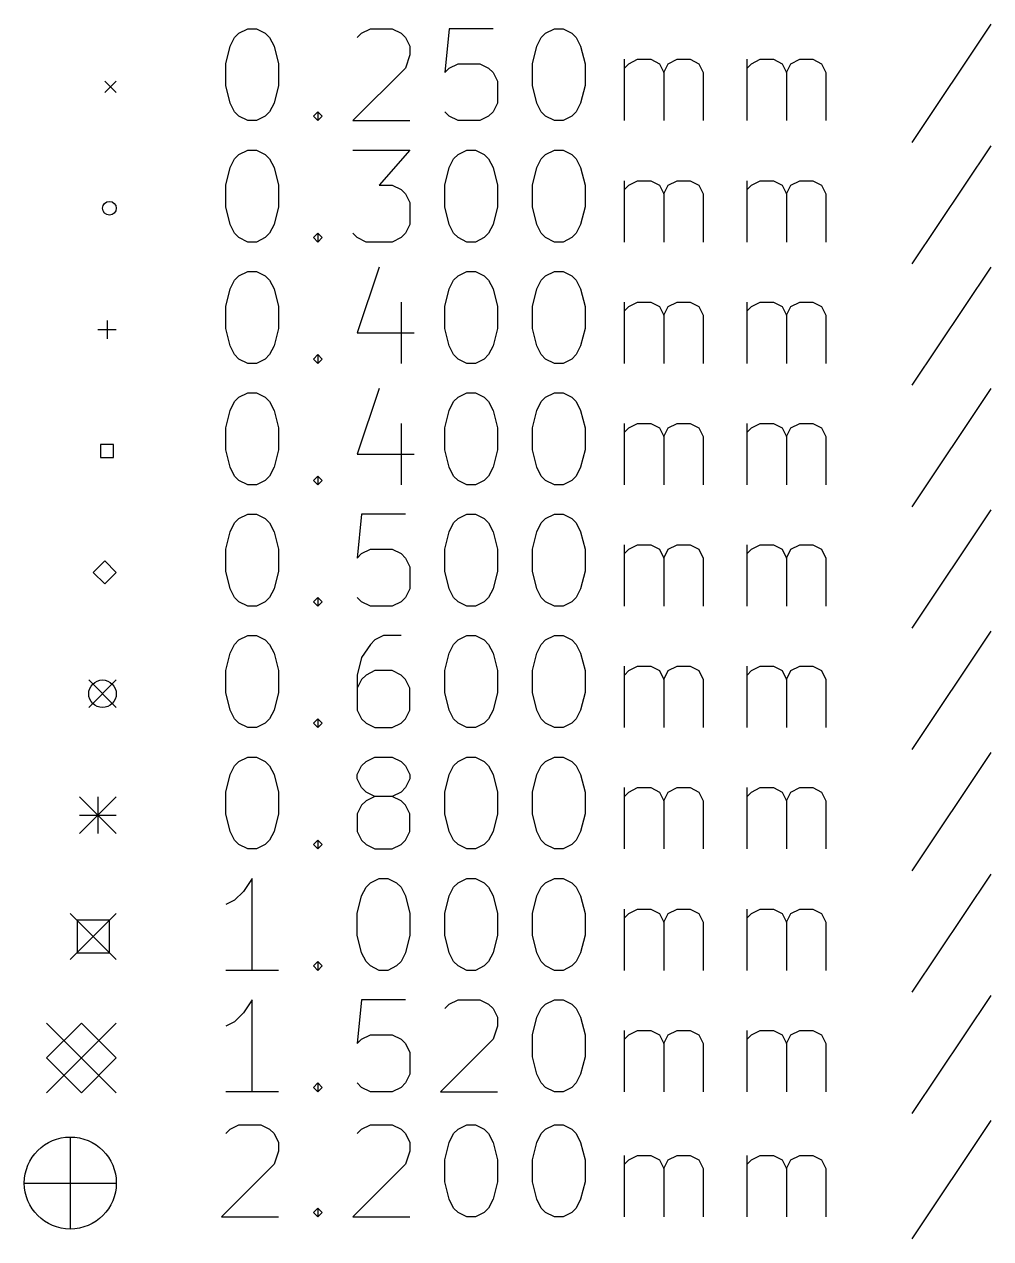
# Model space of a CAD drawing. Extents: x 98.8 to 186.7, y -115.2 to -58.
# Drawn here: x 98.79 to 119.8, y -114.94 to -88.53 of the extents above; entities that cross this region are included whole.
import ezdxf

# ---------------------------------------------------------------- set-up
doc = ezdxf.new("R2010")
doc.units = 0
doc.layers.add('BLACK', color=7, linetype='CONTINUOUS')

msp = doc.modelspace()

# ---------------------------------------------------------------- linework, layer by layer
at = {"layer": 'BLACK', "linetype": 'CONTINUOUS'}
for p, q in [((103.359, -88.8142), (103.455, -88.719)), ((103.455, -88.719), (103.645, -88.6238)), ((103.645, -88.6238), (103.836, -88.6238)), ((103.836, -88.6238), (104.026, -88.719)), ((104.026, -88.719), (104.121, -88.8142)), ((106.026, -88.8142), (106.121, -88.719)), ((106.121, -88.719), (106.312, -88.6238)), ((106.312, -88.6238), (106.788, -88.6238)), ((106.788, -88.6238), (106.978, -88.719)), ((106.978, -88.719), (107.074, -88.8142)), ((108.026, -88.6238), (107.931, -89.5761)), ((108.978, -88.6238), (108.026, -88.6238)), ((110.026, -88.8142), (110.121, -88.719)), ((110.121, -88.719), (110.312, -88.6238)), ((110.312, -88.6238), (110.502, -88.6238)), ((110.502, -88.6238), (110.693, -88.719)), ((110.693, -88.719), (110.788, -88.8142)), ((119.798, -88.5285), (118.083, -91.1)), ((103.169, -89.3857), (103.264, -89.0047)), ((103.264, -89.0047), (103.359, -88.8142)), ((104.121, -88.8142), (104.217, -89.0047)), ((104.217, -89.0047), (104.312, -89.3857)), ((107.074, -88.8142), (107.169, -89.0047)), ((107.169, -89.0047), (107.169, -89.1952)), ((109.836, -89.3857), (109.931, -89.0047)), ((109.931, -89.0047), (110.026, -88.8142)), ((110.788, -88.8142), (110.883, -89.0047)), ((110.883, -89.0047), (110.978, -89.3857)), ((107.169, -89.1952), (107.074, -89.4809)), ((103.169, -89.8619), (103.169, -89.3857)), ((104.312, -89.3857), (104.312, -89.8619)), ((107.074, -89.4809), (105.931, -90.6238)), ((107.931, -89.5761), (108.026, -89.4809)), ((108.026, -89.4809), (108.217, -89.3857)), ((108.217, -89.3857), (108.693, -89.3857)), ((108.693, -89.3857), (108.883, -89.4809)), ((108.883, -89.4809), (108.978, -89.5761)), ((109.836, -89.8619), (109.836, -89.3857)), ((110.978, -89.3857), (110.978, -89.8619)), ((111.836, -90.6238), (111.836, -89.2904)), ((111.836, -89.4809), (111.931, -89.3857)), ((111.931, -89.3857), (112.121, -89.2904)), ((112.121, -89.2904), (112.407, -89.2904)), ((112.407, -89.2904), (112.598, -89.3857)), ((112.598, -89.3857), (112.693, -89.5761)), ((112.693, -89.5761), (112.788, -89.3857)), ((112.788, -89.3857), (112.978, -89.2904)), ((112.978, -89.2904), (113.264, -89.2904)), ((113.264, -89.2904), (113.455, -89.3857)), ((113.455, -89.3857), (113.55, -89.5761)), ((114.502, -90.6238), (114.502, -89.2904)), ((114.502, -89.4809), (114.598, -89.3857)), ((114.598, -89.3857), (114.788, -89.2904)), ((114.788, -89.2904), (115.074, -89.2904)), ((115.074, -89.2904), (115.264, -89.3857)), ((115.264, -89.3857), (115.359, -89.5761)), ((115.359, -89.5761), (115.455, -89.3857)), ((115.455, -89.3857), (115.645, -89.2904)), ((115.645, -89.2904), (115.931, -89.2904)), ((115.931, -89.2904), (116.121, -89.3857)), ((116.121, -89.3857), (116.217, -89.5761)), ((100.538, -89.764), (100.788, -90.014)), ((100.788, -89.764), (100.538, -90.014)), ((108.978, -89.5761), (109.074, -89.7666)), ((109.074, -89.7666), (109.074, -90.2428)), ((112.693, -89.5761), (112.693, -90.6238)), ((113.55, -89.5761), (113.55, -90.6238)), ((115.359, -89.5761), (115.359, -90.6238)), ((116.217, -89.5761), (116.217, -90.6238)), ((103.264, -90.2428), (103.169, -89.8619)), ((104.312, -89.8619), (104.217, -90.2428)), ((109.931, -90.2428), (109.836, -89.8619)), ((110.978, -89.8619), (110.883, -90.2428)), ((103.359, -90.4333), (103.264, -90.2428)), ((104.217, -90.2428), (104.121, -90.4333)), ((109.074, -90.2428), (108.978, -90.4333)), ((110.026, -90.4333), (109.931, -90.2428)), ((110.883, -90.2428), (110.788, -90.4333)), ((103.455, -90.5285), (103.359, -90.4333)), ((103.645, -90.6238), (103.455, -90.5285)), ((104.026, -90.5285), (103.836, -90.6238)), ((104.121, -90.4333), (104.026, -90.5285)), ((105.074, -90.5285), (105.169, -90.4333)), ((105.169, -90.6238), (105.074, -90.5285)), ((105.169, -90.4333), (105.264, -90.5285)), ((105.169, -90.4333), (105.169, -90.6238)), ((105.264, -90.5285), (105.169, -90.6238)), ((108.026, -90.5285), (107.931, -90.4333)), ((108.217, -90.6238), (108.026, -90.5285)), ((108.883, -90.5285), (108.693, -90.6238)), ((108.978, -90.4333), (108.883, -90.5285)), ((110.121, -90.5285), (110.026, -90.4333)), ((110.312, -90.6238), (110.121, -90.5285)), ((110.693, -90.5285), (110.502, -90.6238)), ((110.788, -90.4333), (110.693, -90.5285)), ((103.836, -90.6238), (103.645, -90.6238)), ((105.931, -90.6238), (107.169, -90.6238)), ((108.693, -90.6238), (108.217, -90.6238)), ((110.502, -90.6238), (110.312, -90.6238)), ((103.359, -91.4542), (103.455, -91.359)), ((103.455, -91.359), (103.645, -91.2638)), ((103.645, -91.2638), (103.836, -91.2638)), ((103.836, -91.2638), (104.026, -91.359)), ((104.026, -91.359), (104.121, -91.4542)), ((105.931, -91.2638), (107.169, -91.2638)), ((107.169, -91.2638), (106.502, -92.0257)), ((108.121, -91.4542), (108.217, -91.359)), ((108.217, -91.359), (108.407, -91.2638)), ((108.407, -91.2638), (108.598, -91.2638)), ((108.598, -91.2638), (108.788, -91.359)), ((108.788, -91.359), (108.883, -91.4542)), ((110.026, -91.4542), (110.121, -91.359)), ((110.121, -91.359), (110.312, -91.2638)), ((110.312, -91.2638), (110.502, -91.2638)), ((110.502, -91.2638), (110.693, -91.359)), ((110.693, -91.359), (110.788, -91.4542)), ((119.798, -91.1685), (118.083, -93.74)), ((103.169, -92.0257), (103.264, -91.6447)), ((103.264, -91.6447), (103.359, -91.4542)), ((104.121, -91.4542), (104.217, -91.6447)), ((104.217, -91.6447), (104.312, -92.0257)), ((107.931, -92.0257), (108.026, -91.6447)), ((108.026, -91.6447), (108.121, -91.4542)), ((108.883, -91.4542), (108.978, -91.6447)), ((108.978, -91.6447), (109.074, -92.0257)), ((109.836, -92.0257), (109.931, -91.6447)), ((109.931, -91.6447), (110.026, -91.4542)), ((110.788, -91.4542), (110.883, -91.6447)), ((110.883, -91.6447), (110.978, -92.0257)), ((103.169, -92.5019), (103.169, -92.0257)), ((104.312, -92.0257), (104.312, -92.5019)), ((106.502, -92.0257), (106.788, -92.0257)), ((106.788, -92.0257), (106.978, -92.1209)), ((106.978, -92.1209), (107.074, -92.2161)), ((107.931, -92.5019), (107.931, -92.0257)), ((109.074, -92.0257), (109.074, -92.5019)), ((109.836, -92.5019), (109.836, -92.0257)), ((110.978, -92.0257), (110.978, -92.5019)), ((111.836, -93.2638), (111.836, -91.9304)), ((111.836, -92.1209), (111.931, -92.0257)), ((111.931, -92.0257), (112.121, -91.9304)), ((112.121, -91.9304), (112.407, -91.9304)), ((112.407, -91.9304), (112.598, -92.0257)), ((112.598, -92.0257), (112.693, -92.2161)), ((112.693, -92.2161), (112.788, -92.0257)), ((112.788, -92.0257), (112.978, -91.9304)), ((112.978, -91.9304), (113.264, -91.9304)), ((113.264, -91.9304), (113.455, -92.0257)), ((113.455, -92.0257), (113.55, -92.2161)), ((114.502, -93.2638), (114.502, -91.9304)), ((114.502, -92.1209), (114.598, -92.0257)), ((114.598, -92.0257), (114.788, -91.9304)), ((114.788, -91.9304), (115.074, -91.9304)), ((115.074, -91.9304), (115.264, -92.0257)), ((115.264, -92.0257), (115.359, -92.2161)), ((115.359, -92.2161), (115.455, -92.0257)), ((115.455, -92.0257), (115.645, -91.9304)), ((115.645, -91.9304), (115.931, -91.9304)), ((115.931, -91.9304), (116.121, -92.0257)), ((116.121, -92.0257), (116.217, -92.2161)), ((107.074, -92.2161), (107.169, -92.4066)), ((107.169, -92.4066), (107.169, -92.8828)), ((112.693, -92.2161), (112.693, -93.2638)), ((113.55, -92.2161), (113.55, -93.2638)), ((115.359, -92.2161), (115.359, -93.2638)), ((116.217, -92.2161), (116.217, -93.2638)), ((103.264, -92.8828), (103.169, -92.5019)), ((104.312, -92.5019), (104.217, -92.8828)), ((108.026, -92.8828), (107.931, -92.5019)), ((109.074, -92.5019), (108.978, -92.8828)), ((109.931, -92.8828), (109.836, -92.5019)), ((110.978, -92.5019), (110.883, -92.8828)), ((103.359, -93.0733), (103.264, -92.8828)), ((104.217, -92.8828), (104.121, -93.0733)), ((107.169, -92.8828), (107.074, -93.0733)), ((108.121, -93.0733), (108.026, -92.8828)), ((108.978, -92.8828), (108.883, -93.0733)), ((110.026, -93.0733), (109.931, -92.8828)), ((110.883, -92.8828), (110.788, -93.0733)), ((103.455, -93.1685), (103.359, -93.0733)), ((103.645, -93.2638), (103.455, -93.1685)), ((104.026, -93.1685), (103.836, -93.2638)), ((104.121, -93.0733), (104.026, -93.1685)), ((105.074, -93.1685), (105.169, -93.0733)), ((105.169, -93.2638), (105.074, -93.1685)), ((105.169, -93.0733), (105.264, -93.1685)), ((105.169, -93.0733), (105.169, -93.2638)), ((105.264, -93.1685), (105.169, -93.2638)), ((106.026, -93.1685), (105.931, -93.0733)), ((106.217, -93.2638), (106.026, -93.1685)), ((106.978, -93.1685), (106.788, -93.2638)), ((107.074, -93.0733), (106.978, -93.1685)), ((108.217, -93.1685), (108.121, -93.0733)), ((108.407, -93.2638), (108.217, -93.1685)), ((108.788, -93.1685), (108.598, -93.2638)), ((108.883, -93.0733), (108.788, -93.1685)), ((110.121, -93.1685), (110.026, -93.0733)), ((110.312, -93.2638), (110.121, -93.1685)), ((110.693, -93.1685), (110.502, -93.2638)), ((110.788, -93.0733), (110.693, -93.1685)), ((103.836, -93.2638), (103.645, -93.2638)), ((106.788, -93.2638), (106.217, -93.2638)), ((108.598, -93.2638), (108.407, -93.2638)), ((110.502, -93.2638), (110.312, -93.2638)), ((103.359, -94.0942), (103.455, -93.999)), ((103.455, -93.999), (103.645, -93.9038)), ((103.645, -93.9038), (103.836, -93.9038)), ((103.836, -93.9038), (104.026, -93.999)), ((104.026, -93.999), (104.121, -94.0942)), ((106.502, -93.8085), (106.026, -95.2371)), ((108.121, -94.0942), (108.217, -93.999)), ((108.217, -93.999), (108.407, -93.9038)), ((108.407, -93.9038), (108.598, -93.9038)), ((108.598, -93.9038), (108.788, -93.999)), ((108.788, -93.999), (108.883, -94.0942)), ((110.026, -94.0942), (110.121, -93.999)), ((110.121, -93.999), (110.312, -93.9038)), ((110.312, -93.9038), (110.502, -93.9038)), ((110.502, -93.9038), (110.693, -93.999)), ((110.693, -93.999), (110.788, -94.0942)), ((119.798, -93.8085), (118.083, -96.38)), ((103.169, -94.6657), (103.264, -94.2847)), ((103.264, -94.2847), (103.359, -94.0942)), ((104.121, -94.0942), (104.217, -94.2847)), ((104.217, -94.2847), (104.312, -94.6657)), ((107.931, -94.6657), (108.026, -94.2847)), ((108.026, -94.2847), (108.121, -94.0942)), ((108.883, -94.0942), (108.978, -94.2847)), ((108.978, -94.2847), (109.074, -94.6657)), ((109.836, -94.6657), (109.931, -94.2847)), ((109.931, -94.2847), (110.026, -94.0942)), ((110.788, -94.0942), (110.883, -94.2847)), ((110.883, -94.2847), (110.978, -94.6657)), ((103.169, -95.1419), (103.169, -94.6657)), ((104.312, -94.6657), (104.312, -95.1419)), ((106.978, -94.5704), (106.978, -95.9038)), ((107.931, -95.1419), (107.931, -94.6657)), ((109.074, -94.6657), (109.074, -95.1419)), ((109.836, -95.1419), (109.836, -94.6657)), ((110.978, -94.6657), (110.978, -95.1419)), ((111.836, -95.9038), (111.836, -94.5704)), ((111.836, -94.7609), (111.931, -94.6657)), ((111.931, -94.6657), (112.121, -94.5704)), ((112.121, -94.5704), (112.407, -94.5704)), ((112.407, -94.5704), (112.598, -94.6657)), ((112.598, -94.6657), (112.693, -94.8561)), ((112.693, -94.8561), (112.788, -94.6657)), ((112.788, -94.6657), (112.978, -94.5704)), ((112.978, -94.5704), (113.264, -94.5704)), ((113.264, -94.5704), (113.455, -94.6657)), ((113.455, -94.6657), (113.55, -94.8561)), ((114.502, -95.9038), (114.502, -94.5704)), ((114.502, -94.7609), (114.598, -94.6657)), ((114.598, -94.6657), (114.788, -94.5704)), ((114.788, -94.5704), (115.074, -94.5704)), ((115.074, -94.5704), (115.264, -94.6657)), ((115.264, -94.6657), (115.359, -94.8561)), ((115.359, -94.8561), (115.455, -94.6657)), ((115.455, -94.6657), (115.645, -94.5704)), ((115.645, -94.5704), (115.931, -94.5704)), ((115.931, -94.5704), (116.121, -94.6657)), ((116.121, -94.6657), (116.217, -94.8561)), ((100.588, -94.969), (100.588, -95.369)), ((112.693, -94.8561), (112.693, -95.9038)), ((113.55, -94.8561), (113.55, -95.9038)), ((115.359, -94.8561), (115.359, -95.9038)), ((116.217, -94.8561), (116.217, -95.9038)), ((100.388, -95.169), (100.788, -95.169)), ((103.264, -95.5228), (103.169, -95.1419)), ((104.312, -95.1419), (104.217, -95.5228)), ((106.026, -95.2371), (107.264, -95.2371)), ((108.026, -95.5228), (107.931, -95.1419)), ((109.074, -95.1419), (108.978, -95.5228)), ((109.931, -95.5228), (109.836, -95.1419)), ((110.978, -95.1419), (110.883, -95.5228)), ((103.359, -95.7133), (103.264, -95.5228)), ((104.217, -95.5228), (104.121, -95.7133)), ((108.121, -95.7133), (108.026, -95.5228)), ((108.978, -95.5228), (108.883, -95.7133)), ((110.026, -95.7133), (109.931, -95.5228)), ((110.883, -95.5228), (110.788, -95.7133)), ((103.455, -95.8085), (103.359, -95.7133)), ((103.645, -95.9038), (103.455, -95.8085)), ((104.026, -95.8085), (103.836, -95.9038)), ((104.121, -95.7133), (104.026, -95.8085)), ((105.074, -95.8085), (105.169, -95.7133)), ((105.169, -95.9038), (105.074, -95.8085)), ((105.169, -95.7133), (105.264, -95.8085)), ((105.169, -95.7133), (105.169, -95.9038)), ((105.264, -95.8085), (105.169, -95.9038)), ((108.217, -95.8085), (108.121, -95.7133)), ((108.407, -95.9038), (108.217, -95.8085)), ((108.788, -95.8085), (108.598, -95.9038)), ((108.883, -95.7133), (108.788, -95.8085)), ((110.121, -95.8085), (110.026, -95.7133)), ((110.312, -95.9038), (110.121, -95.8085)), ((110.693, -95.8085), (110.502, -95.9038)), ((110.788, -95.7133), (110.693, -95.8085)), ((103.836, -95.9038), (103.645, -95.9038)), ((108.598, -95.9038), (108.407, -95.9038)), ((110.502, -95.9038), (110.312, -95.9038)), ((103.359, -96.7342), (103.455, -96.639)), ((103.455, -96.639), (103.645, -96.5438)), ((103.645, -96.5438), (103.836, -96.5438)), ((103.836, -96.5438), (104.026, -96.639)), ((104.026, -96.639), (104.121, -96.7342)), ((106.502, -96.4485), (106.026, -97.8771)), ((108.121, -96.7342), (108.217, -96.639)), ((108.217, -96.639), (108.407, -96.5438)), ((108.407, -96.5438), (108.598, -96.5438)), ((108.598, -96.5438), (108.788, -96.639)), ((108.788, -96.639), (108.883, -96.7342)), ((110.026, -96.7342), (110.121, -96.639)), ((110.121, -96.639), (110.312, -96.5438)), ((110.312, -96.5438), (110.502, -96.5438)), ((110.502, -96.5438), (110.693, -96.639)), ((110.693, -96.639), (110.788, -96.7342)), ((119.798, -96.4485), (118.083, -99.02)), ((103.169, -97.3057), (103.264, -96.9247)), ((103.264, -96.9247), (103.359, -96.7342)), ((104.121, -96.7342), (104.217, -96.9247)), ((104.217, -96.9247), (104.312, -97.3057)), ((107.931, -97.3057), (108.026, -96.9247)), ((108.026, -96.9247), (108.121, -96.7342)), ((108.883, -96.7342), (108.978, -96.9247)), ((108.978, -96.9247), (109.074, -97.3057)), ((109.836, -97.3057), (109.931, -96.9247)), ((109.931, -96.9247), (110.026, -96.7342)), ((110.788, -96.7342), (110.883, -96.9247)), ((110.883, -96.9247), (110.978, -97.3057)), ((103.169, -97.7819), (103.169, -97.3057)), ((104.312, -97.3057), (104.312, -97.7819)), ((106.978, -97.2104), (106.978, -98.5438)), ((107.931, -97.7819), (107.931, -97.3057)), ((109.074, -97.3057), (109.074, -97.7819)), ((109.836, -97.7819), (109.836, -97.3057)), ((110.978, -97.3057), (110.978, -97.7819)), ((111.836, -98.5438), (111.836, -97.2104)), ((111.836, -97.4009), (111.931, -97.3057)), ((111.931, -97.3057), (112.121, -97.2104)), ((112.121, -97.2104), (112.407, -97.2104)), ((112.407, -97.2104), (112.598, -97.3057)), ((112.598, -97.3057), (112.693, -97.4961)), ((112.693, -97.4961), (112.788, -97.3057)), ((112.788, -97.3057), (112.978, -97.2104)), ((112.978, -97.2104), (113.264, -97.2104)), ((113.264, -97.2104), (113.455, -97.3057)), ((113.455, -97.3057), (113.55, -97.4961)), ((114.502, -98.5438), (114.502, -97.2104)), ((114.502, -97.4009), (114.598, -97.3057)), ((114.598, -97.3057), (114.788, -97.2104)), ((114.788, -97.2104), (115.074, -97.2104)), ((115.074, -97.2104), (115.264, -97.3057)), ((115.264, -97.3057), (115.359, -97.4961)), ((115.359, -97.4961), (115.455, -97.3057)), ((115.455, -97.3057), (115.645, -97.2104)), ((115.645, -97.2104), (115.931, -97.2104)), ((115.931, -97.2104), (116.121, -97.3057)), ((116.121, -97.3057), (116.217, -97.4961)), ((100.729, -97.6676), (100.447, -97.6676)), ((100.447, -97.6676), (100.447, -97.9504)), ((100.729, -97.9504), (100.729, -97.6676)), ((112.693, -97.4961), (112.693, -98.5438)), ((113.55, -97.4961), (113.55, -98.5438)), ((115.359, -97.4961), (115.359, -98.5438)), ((116.217, -97.4961), (116.217, -98.5438)), ((100.447, -97.9504), (100.729, -97.9504)), ((103.264, -98.1628), (103.169, -97.7819)), ((104.312, -97.7819), (104.217, -98.1628)), ((106.026, -97.8771), (107.264, -97.8771)), ((108.026, -98.1628), (107.931, -97.7819)), ((109.074, -97.7819), (108.978, -98.1628)), ((109.931, -98.1628), (109.836, -97.7819)), ((110.978, -97.7819), (110.883, -98.1628)), ((103.359, -98.3533), (103.264, -98.1628)), ((104.217, -98.1628), (104.121, -98.3533)), ((108.121, -98.3533), (108.026, -98.1628)), ((108.978, -98.1628), (108.883, -98.3533)), ((110.026, -98.3533), (109.931, -98.1628)), ((110.883, -98.1628), (110.788, -98.3533)), ((103.455, -98.4485), (103.359, -98.3533)), ((103.645, -98.5438), (103.455, -98.4485)), ((104.026, -98.4485), (103.836, -98.5438)), ((104.121, -98.3533), (104.026, -98.4485)), ((105.074, -98.4485), (105.169, -98.3533)), ((105.169, -98.5438), (105.074, -98.4485)), ((105.169, -98.3533), (105.264, -98.4485)), ((105.169, -98.3533), (105.169, -98.5438)), ((105.264, -98.4485), (105.169, -98.5438)), ((108.217, -98.4485), (108.121, -98.3533)), ((108.407, -98.5438), (108.217, -98.4485)), ((108.788, -98.4485), (108.598, -98.5438)), ((108.883, -98.3533), (108.788, -98.4485)), ((110.121, -98.4485), (110.026, -98.3533)), ((110.312, -98.5438), (110.121, -98.4485)), ((110.693, -98.4485), (110.502, -98.5438)), ((110.788, -98.3533), (110.693, -98.4485)), ((103.836, -98.5438), (103.645, -98.5438)), ((108.598, -98.5438), (108.407, -98.5438)), ((110.502, -98.5438), (110.312, -98.5438)), ((103.359, -99.3742), (103.455, -99.279)), ((103.455, -99.279), (103.645, -99.1838)), ((103.645, -99.1838), (103.836, -99.1838)), ((103.836, -99.1838), (104.026, -99.279)), ((104.026, -99.279), (104.121, -99.3742)), ((106.121, -99.1838), (106.026, -100.136)), ((107.074, -99.1838), (106.121, -99.1838)), ((108.121, -99.3742), (108.217, -99.279)), ((108.217, -99.279), (108.407, -99.1838)), ((108.407, -99.1838), (108.598, -99.1838)), ((108.598, -99.1838), (108.788, -99.279)), ((108.788, -99.279), (108.883, -99.3742)), ((110.026, -99.3742), (110.121, -99.279)), ((110.121, -99.279), (110.312, -99.1838)), ((110.312, -99.1838), (110.502, -99.1838)), ((110.502, -99.1838), (110.693, -99.279)), ((110.693, -99.279), (110.788, -99.3742)), ((119.798, -99.0885), (118.083, -101.66)), ((103.169, -99.9457), (103.264, -99.5647)), ((103.264, -99.5647), (103.359, -99.3742)), ((104.121, -99.3742), (104.217, -99.5647)), ((104.217, -99.5647), (104.312, -99.9457)), ((107.931, -99.9457), (108.026, -99.5647)), ((108.026, -99.5647), (108.121, -99.3742)), ((108.883, -99.3742), (108.978, -99.5647)), ((108.978, -99.5647), (109.074, -99.9457)), ((109.836, -99.9457), (109.931, -99.5647)), ((109.931, -99.5647), (110.026, -99.3742)), ((110.788, -99.3742), (110.883, -99.5647)), ((110.883, -99.5647), (110.978, -99.9457)), ((103.169, -100.422), (103.169, -99.9457)), ((104.312, -99.9457), (104.312, -100.422)), ((106.026, -100.136), (106.121, -100.041)), ((106.121, -100.041), (106.312, -99.9457)), ((106.312, -99.9457), (106.788, -99.9457)), ((106.788, -99.9457), (106.978, -100.041)), ((106.978, -100.041), (107.074, -100.136)), ((107.931, -100.422), (107.931, -99.9457)), ((109.074, -99.9457), (109.074, -100.422)), ((109.836, -100.422), (109.836, -99.9457)), ((110.978, -99.9457), (110.978, -100.422)), ((111.836, -101.184), (111.836, -99.8504)), ((111.836, -100.041), (111.931, -99.9457)), ((111.931, -99.9457), (112.121, -99.8504)), ((112.121, -99.8504), (112.407, -99.8504)), ((112.407, -99.8504), (112.598, -99.9457)), ((112.598, -99.9457), (112.693, -100.136)), ((112.693, -100.136), (112.788, -99.9457)), ((112.788, -99.9457), (112.978, -99.8504)), ((112.978, -99.8504), (113.264, -99.8504)), ((113.264, -99.8504), (113.455, -99.9457)), ((113.455, -99.9457), (113.55, -100.136)), ((114.502, -101.184), (114.502, -99.8504)), ((114.502, -100.041), (114.598, -99.9457)), ((114.598, -99.9457), (114.788, -99.8504)), ((114.788, -99.8504), (115.074, -99.8504)), ((115.074, -99.8504), (115.264, -99.9457)), ((115.264, -99.9457), (115.359, -100.136)), ((115.359, -100.136), (115.455, -99.9457)), ((115.455, -99.9457), (115.645, -99.8504)), ((115.645, -99.8504), (115.931, -99.8504)), ((115.931, -99.8504), (116.121, -99.9457)), ((116.121, -99.9457), (116.217, -100.136)), ((100.538, -100.199), (100.288, -100.449)), ((100.788, -100.449), (100.538, -100.199)), ((107.074, -100.136), (107.169, -100.327)), ((107.169, -100.327), (107.169, -100.803)), ((112.693, -100.136), (112.693, -101.184)), ((113.55, -100.136), (113.55, -101.184)), ((115.359, -100.136), (115.359, -101.184)), ((116.217, -100.136), (116.217, -101.184)), ((100.288, -100.449), (100.538, -100.699)), ((100.538, -100.699), (100.788, -100.449)), ((103.264, -100.803), (103.169, -100.422)), ((104.312, -100.422), (104.217, -100.803)), ((108.026, -100.803), (107.931, -100.422)), ((109.074, -100.422), (108.978, -100.803)), ((109.931, -100.803), (109.836, -100.422)), ((110.978, -100.422), (110.883, -100.803)), ((103.359, -100.993), (103.264, -100.803)), ((104.217, -100.803), (104.121, -100.993)), ((107.169, -100.803), (107.074, -100.993)), ((108.121, -100.993), (108.026, -100.803)), ((108.978, -100.803), (108.883, -100.993)), ((110.026, -100.993), (109.931, -100.803)), ((110.883, -100.803), (110.788, -100.993)), ((103.455, -101.089), (103.359, -100.993)), ((103.645, -101.184), (103.455, -101.089)), ((104.026, -101.089), (103.836, -101.184)), ((104.121, -100.993), (104.026, -101.089)), ((105.074, -101.089), (105.169, -100.993)), ((105.169, -101.184), (105.074, -101.089)), ((105.169, -100.993), (105.264, -101.089)), ((105.169, -100.993), (105.169, -101.184)), ((105.264, -101.089), (105.169, -101.184)), ((106.121, -101.089), (106.026, -100.993)), ((106.312, -101.184), (106.121, -101.089)), ((106.978, -101.089), (106.788, -101.184)), ((107.074, -100.993), (106.978, -101.089)), ((108.217, -101.089), (108.121, -100.993)), ((108.407, -101.184), (108.217, -101.089)), ((108.788, -101.089), (108.598, -101.184)), ((108.883, -100.993), (108.788, -101.089)), ((110.121, -101.089), (110.026, -100.993)), ((110.312, -101.184), (110.121, -101.089)), ((110.693, -101.089), (110.502, -101.184)), ((110.788, -100.993), (110.693, -101.089)), ((103.836, -101.184), (103.645, -101.184)), ((106.788, -101.184), (106.312, -101.184)), ((108.598, -101.184), (108.407, -101.184)), ((110.502, -101.184), (110.312, -101.184)), ((103.359, -102.014), (103.455, -101.919)), ((103.455, -101.919), (103.645, -101.824)), ((103.645, -101.824), (103.836, -101.824)), ((103.836, -101.824), (104.026, -101.919)), ((104.026, -101.919), (104.121, -102.014)), ((106.407, -101.919), (106.312, -102.014)), ((106.598, -101.824), (106.407, -101.919)), ((106.978, -101.824), (106.598, -101.824)), ((108.121, -102.014), (108.217, -101.919)), ((108.217, -101.919), (108.407, -101.824)), ((108.407, -101.824), (108.598, -101.824)), ((108.598, -101.824), (108.788, -101.919)), ((108.788, -101.919), (108.883, -102.014)), ((110.026, -102.014), (110.121, -101.919)), ((110.121, -101.919), (110.312, -101.824)), ((110.312, -101.824), (110.502, -101.824)), ((110.502, -101.824), (110.693, -101.919)), ((110.693, -101.919), (110.788, -102.014)), ((119.798, -101.729), (118.083, -104.3)), ((103.169, -102.586), (103.264, -102.205)), ((103.264, -102.205), (103.359, -102.014)), ((104.121, -102.014), (104.217, -102.205)), ((104.217, -102.205), (104.312, -102.586)), ((106.312, -102.014), (106.121, -102.3)), ((107.931, -102.586), (108.026, -102.205)), ((108.026, -102.205), (108.121, -102.014)), ((108.883, -102.014), (108.978, -102.205)), ((108.978, -102.205), (109.074, -102.586)), ((109.836, -102.586), (109.931, -102.205)), ((109.931, -102.205), (110.026, -102.014)), ((110.788, -102.014), (110.883, -102.205)), ((110.883, -102.205), (110.978, -102.586)), ((106.121, -102.3), (106.026, -102.681)), ((103.169, -103.062), (103.169, -102.586)), ((104.312, -102.586), (104.312, -103.062)), ((106.026, -102.681), (106.026, -103.443)), ((106.217, -102.681), (106.121, -102.776)), ((106.407, -102.586), (106.217, -102.681)), ((106.788, -102.586), (106.407, -102.586)), ((106.978, -102.681), (106.788, -102.586)), ((107.074, -102.776), (106.978, -102.681)), ((107.931, -103.062), (107.931, -102.586)), ((109.074, -102.586), (109.074, -103.062)), ((109.836, -103.062), (109.836, -102.586)), ((110.978, -102.586), (110.978, -103.062)), ((111.836, -103.824), (111.836, -102.49)), ((111.836, -102.681), (111.931, -102.586)), ((111.931, -102.586), (112.121, -102.49)), ((112.121, -102.49), (112.407, -102.49)), ((112.407, -102.49), (112.598, -102.586)), ((112.598, -102.586), (112.693, -102.776)), ((112.693, -102.776), (112.788, -102.586)), ((112.788, -102.586), (112.978, -102.49)), ((112.978, -102.49), (113.264, -102.49)), ((113.264, -102.49), (113.455, -102.586)), ((113.455, -102.586), (113.55, -102.776)), ((114.502, -103.824), (114.502, -102.49)), ((114.502, -102.681), (114.598, -102.586)), ((114.598, -102.586), (114.788, -102.49)), ((114.788, -102.49), (115.074, -102.49)), ((115.074, -102.49), (115.264, -102.586)), ((115.264, -102.586), (115.359, -102.776)), ((115.359, -102.776), (115.455, -102.586)), ((115.455, -102.586), (115.645, -102.49)), ((115.645, -102.49), (115.931, -102.49)), ((115.931, -102.49), (116.121, -102.586)), ((116.121, -102.586), (116.217, -102.776)), ((100.188, -102.789), (100.788, -103.389)), ((100.788, -102.789), (100.188, -103.389)), ((106.121, -102.776), (106.026, -102.967)), ((107.169, -102.967), (107.074, -102.776)), ((107.169, -103.443), (107.169, -102.967)), ((112.693, -102.776), (112.693, -103.824)), ((113.55, -102.776), (113.55, -103.824)), ((115.359, -102.776), (115.359, -103.824)), ((116.217, -102.776), (116.217, -103.824)), ((103.264, -103.443), (103.169, -103.062)), ((104.312, -103.062), (104.217, -103.443)), ((108.026, -103.443), (107.931, -103.062)), ((109.074, -103.062), (108.978, -103.443)), ((109.931, -103.443), (109.836, -103.062)), ((110.978, -103.062), (110.883, -103.443)), ((103.359, -103.633), (103.264, -103.443)), ((104.217, -103.443), (104.121, -103.633)), ((106.026, -103.443), (106.121, -103.633)), ((107.074, -103.633), (107.169, -103.443)), ((108.121, -103.633), (108.026, -103.443)), ((108.978, -103.443), (108.883, -103.633)), ((110.026, -103.633), (109.931, -103.443)), ((110.883, -103.443), (110.788, -103.633)), ((103.455, -103.729), (103.359, -103.633)), ((103.645, -103.824), (103.455, -103.729)), ((104.026, -103.729), (103.836, -103.824)), ((104.121, -103.633), (104.026, -103.729)), ((105.074, -103.729), (105.169, -103.633)), ((105.169, -103.824), (105.074, -103.729)), ((105.169, -103.633), (105.264, -103.729)), ((105.169, -103.633), (105.169, -103.824)), ((105.264, -103.729), (105.169, -103.824)), ((106.121, -103.633), (106.217, -103.729)), ((106.217, -103.729), (106.407, -103.824)), ((106.788, -103.824), (106.978, -103.729)), ((106.978, -103.729), (107.074, -103.633)), ((108.217, -103.729), (108.121, -103.633)), ((108.407, -103.824), (108.217, -103.729)), ((108.788, -103.729), (108.598, -103.824)), ((108.883, -103.633), (108.788, -103.729)), ((110.121, -103.729), (110.026, -103.633)), ((110.312, -103.824), (110.121, -103.729)), ((110.693, -103.729), (110.502, -103.824)), ((110.788, -103.633), (110.693, -103.729)), ((103.836, -103.824), (103.645, -103.824)), ((106.407, -103.824), (106.788, -103.824)), ((108.598, -103.824), (108.407, -103.824)), ((110.502, -103.824), (110.312, -103.824)), ((103.359, -104.654), (103.455, -104.559)), ((103.455, -104.559), (103.645, -104.464)), ((103.645, -104.464), (103.836, -104.464)), ((103.836, -104.464), (104.026, -104.559)), ((104.026, -104.559), (104.121, -104.654)), ((106.121, -104.654), (106.217, -104.559)), ((106.217, -104.559), (106.407, -104.464)), ((106.407, -104.464), (106.788, -104.464)), ((106.788, -104.464), (106.978, -104.559)), ((106.978, -104.559), (107.074, -104.654)), ((108.121, -104.654), (108.217, -104.559)), ((108.217, -104.559), (108.407, -104.464)), ((108.407, -104.464), (108.598, -104.464)), ((108.598, -104.464), (108.788, -104.559)), ((108.788, -104.559), (108.883, -104.654)), ((110.026, -104.654), (110.121, -104.559)), ((110.121, -104.559), (110.312, -104.464)), ((110.312, -104.464), (110.502, -104.464)), ((110.502, -104.464), (110.693, -104.559)), ((110.693, -104.559), (110.788, -104.654)), ((119.798, -104.369), (118.083, -106.94)), ((103.169, -105.226), (103.264, -104.845)), ((103.264, -104.845), (103.359, -104.654)), ((104.121, -104.654), (104.217, -104.845)), ((104.217, -104.845), (104.312, -105.226)), ((106.026, -104.845), (106.121, -104.654)), ((106.026, -104.94), (106.026, -104.845)), ((107.074, -104.654), (107.169, -104.845)), ((107.169, -104.845), (107.169, -104.94)), ((107.931, -105.226), (108.026, -104.845)), ((108.026, -104.845), (108.121, -104.654)), ((108.883, -104.654), (108.978, -104.845)), ((108.978, -104.845), (109.074, -105.226)), ((109.836, -105.226), (109.931, -104.845)), ((109.931, -104.845), (110.026, -104.654)), ((110.788, -104.654), (110.883, -104.845)), ((110.883, -104.845), (110.978, -105.226)), ((106.121, -105.13), (106.026, -104.94)), ((107.169, -104.94), (107.074, -105.13)), ((99.988, -105.329), (100.788, -106.129)), ((100.788, -105.329), (99.988, -106.129)), ((100.388, -105.329), (100.388, -106.129)), ((103.169, -105.702), (103.169, -105.226)), ((104.312, -105.226), (104.312, -105.702)), ((106.217, -105.226), (106.121, -105.13)), ((106.407, -105.321), (106.217, -105.226)), ((106.407, -105.321), (106.217, -105.416)), ((106.788, -105.321), (106.407, -105.321)), ((106.978, -105.226), (106.788, -105.321)), ((106.978, -105.416), (106.788, -105.321)), ((107.074, -105.13), (106.978, -105.226)), ((107.931, -105.702), (107.931, -105.226)), ((109.074, -105.226), (109.074, -105.702)), ((109.836, -105.702), (109.836, -105.226)), ((110.978, -105.226), (110.978, -105.702)), ((111.836, -106.464), (111.836, -105.13)), ((111.836, -105.321), (111.931, -105.226)), ((111.931, -105.226), (112.121, -105.13)), ((112.121, -105.13), (112.407, -105.13)), ((112.407, -105.13), (112.598, -105.226)), ((112.598, -105.226), (112.693, -105.416)), ((112.693, -105.416), (112.788, -105.226)), ((112.788, -105.226), (112.978, -105.13)), ((112.978, -105.13), (113.264, -105.13)), ((113.264, -105.13), (113.455, -105.226)), ((113.455, -105.226), (113.55, -105.416)), ((114.502, -106.464), (114.502, -105.13)), ((114.502, -105.321), (114.598, -105.226)), ((114.598, -105.226), (114.788, -105.13)), ((114.788, -105.13), (115.074, -105.13)), ((115.074, -105.13), (115.264, -105.226)), ((115.264, -105.226), (115.359, -105.416)), ((115.359, -105.416), (115.455, -105.226)), ((115.455, -105.226), (115.645, -105.13)), ((115.645, -105.13), (115.931, -105.13)), ((115.931, -105.13), (116.121, -105.226)), ((116.121, -105.226), (116.217, -105.416)), ((106.121, -105.511), (106.026, -105.702)), ((106.217, -105.416), (106.121, -105.511)), ((107.074, -105.511), (106.978, -105.416)), ((107.169, -105.702), (107.074, -105.511)), ((112.693, -105.416), (112.693, -106.464)), ((113.55, -105.416), (113.55, -106.464)), ((115.359, -105.416), (115.359, -106.464)), ((116.217, -105.416), (116.217, -106.464)), ((99.988, -105.729), (100.788, -105.729)), ((103.264, -106.083), (103.169, -105.702)), ((104.312, -105.702), (104.217, -106.083)), ((106.026, -105.702), (106.026, -106.083)), ((107.169, -106.083), (107.169, -105.702)), ((108.026, -106.083), (107.931, -105.702)), ((109.074, -105.702), (108.978, -106.083)), ((109.931, -106.083), (109.836, -105.702)), ((110.978, -105.702), (110.883, -106.083)), ((103.359, -106.273), (103.264, -106.083)), ((104.217, -106.083), (104.121, -106.273)), ((106.026, -106.083), (106.121, -106.273)), ((107.074, -106.273), (107.169, -106.083)), ((108.121, -106.273), (108.026, -106.083)), ((108.978, -106.083), (108.883, -106.273)), ((110.026, -106.273), (109.931, -106.083)), ((110.883, -106.083), (110.788, -106.273)), ((103.455, -106.369), (103.359, -106.273)), ((103.645, -106.464), (103.455, -106.369)), ((104.026, -106.369), (103.836, -106.464)), ((104.121, -106.273), (104.026, -106.369)), ((105.074, -106.369), (105.169, -106.273)), ((105.169, -106.464), (105.074, -106.369)), ((105.169, -106.273), (105.264, -106.369)), ((105.169, -106.273), (105.169, -106.464)), ((105.264, -106.369), (105.169, -106.464)), ((106.121, -106.273), (106.217, -106.369)), ((106.217, -106.369), (106.407, -106.464)), ((106.788, -106.464), (106.978, -106.369)), ((106.978, -106.369), (107.074, -106.273)), ((108.217, -106.369), (108.121, -106.273)), ((108.407, -106.464), (108.217, -106.369)), ((108.788, -106.369), (108.598, -106.464)), ((108.883, -106.273), (108.788, -106.369)), ((110.121, -106.369), (110.026, -106.273)), ((110.312, -106.464), (110.121, -106.369)), ((110.693, -106.369), (110.502, -106.464)), ((110.788, -106.273), (110.693, -106.369)), ((103.836, -106.464), (103.645, -106.464)), ((106.407, -106.464), (106.788, -106.464)), ((108.598, -106.464), (108.407, -106.464)), ((110.502, -106.464), (110.312, -106.464)), ((103.74, -107.104), (103.55, -107.389)), ((103.74, -109.104), (103.74, -107.104)), ((106.217, -107.294), (106.312, -107.199)), ((106.312, -107.199), (106.502, -107.104)), ((106.502, -107.104), (106.693, -107.104)), ((106.693, -107.104), (106.883, -107.199)), ((106.883, -107.199), (106.978, -107.294)), ((108.121, -107.294), (108.217, -107.199)), ((108.217, -107.199), (108.407, -107.104)), ((108.407, -107.104), (108.598, -107.104)), ((108.598, -107.104), (108.788, -107.199)), ((108.788, -107.199), (108.883, -107.294)), ((110.026, -107.294), (110.121, -107.199)), ((110.121, -107.199), (110.312, -107.104)), ((110.312, -107.104), (110.502, -107.104)), ((110.502, -107.104), (110.693, -107.199)), ((110.693, -107.199), (110.788, -107.294)), ((119.798, -107.009), (118.083, -109.58)), ((103.55, -107.389), (103.359, -107.58)), ((106.026, -107.866), (106.121, -107.485)), ((106.121, -107.485), (106.217, -107.294)), ((106.978, -107.294), (107.074, -107.485)), ((107.074, -107.485), (107.169, -107.866)), ((107.931, -107.866), (108.026, -107.485)), ((108.026, -107.485), (108.121, -107.294)), ((108.883, -107.294), (108.978, -107.485)), ((108.978, -107.485), (109.074, -107.866)), ((109.836, -107.866), (109.931, -107.485)), ((109.931, -107.485), (110.026, -107.294)), ((110.788, -107.294), (110.883, -107.485)), ((110.883, -107.485), (110.978, -107.866)), ((103.359, -107.58), (103.169, -107.675)), ((99.788, -107.869), (100.788, -108.869)), ((100.788, -107.869), (99.788, -108.869)), ((100.642, -108.015), (99.9344, -108.015)), ((99.9344, -108.015), (99.9344, -108.723)), ((100.642, -108.723), (100.642, -108.015)), ((106.026, -108.342), (106.026, -107.866)), ((107.169, -107.866), (107.169, -108.342)), ((107.931, -108.342), (107.931, -107.866)), ((109.074, -107.866), (109.074, -108.342)), ((109.836, -108.342), (109.836, -107.866)), ((110.978, -107.866), (110.978, -108.342)), ((111.836, -109.104), (111.836, -107.77)), ((111.836, -107.961), (111.931, -107.866)), ((111.931, -107.866), (112.121, -107.77)), ((112.121, -107.77), (112.407, -107.77)), ((112.407, -107.77), (112.598, -107.866)), ((112.598, -107.866), (112.693, -108.056)), ((112.693, -108.056), (112.788, -107.866)), ((112.788, -107.866), (112.978, -107.77)), ((112.978, -107.77), (113.264, -107.77)), ((113.264, -107.77), (113.455, -107.866)), ((113.455, -107.866), (113.55, -108.056)), ((114.502, -109.104), (114.502, -107.77)), ((114.502, -107.961), (114.598, -107.866)), ((114.598, -107.866), (114.788, -107.77)), ((114.788, -107.77), (115.074, -107.77)), ((115.074, -107.77), (115.264, -107.866)), ((115.264, -107.866), (115.359, -108.056)), ((115.359, -108.056), (115.455, -107.866)), ((115.455, -107.866), (115.645, -107.77)), ((115.645, -107.77), (115.931, -107.77)), ((115.931, -107.77), (116.121, -107.866)), ((116.121, -107.866), (116.217, -108.056)), ((112.693, -108.056), (112.693, -109.104)), ((113.55, -108.056), (113.55, -109.104)), ((115.359, -108.056), (115.359, -109.104)), ((116.217, -108.056), (116.217, -109.104)), ((106.121, -108.723), (106.026, -108.342)), ((107.169, -108.342), (107.074, -108.723)), ((108.026, -108.723), (107.931, -108.342)), ((109.074, -108.342), (108.978, -108.723)), ((109.931, -108.723), (109.836, -108.342)), ((110.978, -108.342), (110.883, -108.723)), ((99.9344, -108.723), (100.642, -108.723)), ((106.217, -108.913), (106.121, -108.723)), ((107.074, -108.723), (106.978, -108.913)), ((108.121, -108.913), (108.026, -108.723)), ((108.978, -108.723), (108.883, -108.913)), ((110.026, -108.913), (109.931, -108.723)), ((110.883, -108.723), (110.788, -108.913)), ((105.074, -109.009), (105.169, -108.913)), ((105.169, -109.104), (105.074, -109.009)), ((105.169, -108.913), (105.264, -109.009)), ((105.169, -108.913), (105.169, -109.104)), ((105.264, -109.009), (105.169, -109.104)), ((106.312, -109.009), (106.217, -108.913)), ((106.502, -109.104), (106.312, -109.009)), ((106.883, -109.009), (106.693, -109.104)), ((106.978, -108.913), (106.883, -109.009)), ((108.217, -109.009), (108.121, -108.913)), ((108.407, -109.104), (108.217, -109.009)), ((108.788, -109.009), (108.598, -109.104)), ((108.883, -108.913), (108.788, -109.009)), ((110.121, -109.009), (110.026, -108.913)), ((110.312, -109.104), (110.121, -109.009)), ((110.693, -109.009), (110.502, -109.104)), ((110.788, -108.913), (110.693, -109.009)), ((104.312, -109.104), (103.169, -109.104)), ((106.693, -109.104), (106.502, -109.104)), ((108.598, -109.104), (108.407, -109.104)), ((110.502, -109.104), (110.312, -109.104)), ((103.74, -109.744), (103.55, -110.029)), ((103.74, -111.744), (103.74, -109.744)), ((106.121, -109.744), (106.026, -110.696)), ((107.074, -109.744), (106.121, -109.744)), ((107.931, -109.934), (108.026, -109.839)), ((108.026, -109.839), (108.217, -109.744)), ((108.217, -109.744), (108.693, -109.744)), ((108.693, -109.744), (108.883, -109.839)), ((108.883, -109.839), (108.978, -109.934)), ((110.026, -109.934), (110.121, -109.839)), ((110.121, -109.839), (110.312, -109.744)), ((110.312, -109.744), (110.502, -109.744)), ((110.502, -109.744), (110.693, -109.839)), ((110.693, -109.839), (110.788, -109.934)), ((119.798, -109.649), (118.083, -112.22)), ((103.55, -110.029), (103.359, -110.22)), ((108.978, -109.934), (109.074, -110.125)), ((109.074, -110.125), (109.074, -110.315)), ((109.836, -110.506), (109.931, -110.125)), ((109.931, -110.125), (110.026, -109.934)), ((110.788, -109.934), (110.883, -110.125)), ((110.883, -110.125), (110.978, -110.506)), ((99.268, -110.249), (100.788, -111.769)), ((100.788, -110.249), (99.268, -111.769)), ((100.028, -110.249), (99.268, -111.009)), ((100.788, -111.009), (100.028, -110.249)), ((103.359, -110.22), (103.169, -110.315)), ((109.074, -110.315), (108.978, -110.601)), ((106.026, -110.696), (106.121, -110.601)), ((106.121, -110.601), (106.312, -110.506)), ((106.312, -110.506), (106.788, -110.506)), ((106.788, -110.506), (106.978, -110.601)), ((106.978, -110.601), (107.074, -110.696)), ((108.978, -110.601), (107.836, -111.744)), ((109.836, -110.982), (109.836, -110.506)), ((110.978, -110.506), (110.978, -110.982)), ((111.836, -111.744), (111.836, -110.41)), ((111.836, -110.601), (111.931, -110.506)), ((111.931, -110.506), (112.121, -110.41)), ((112.121, -110.41), (112.407, -110.41)), ((112.407, -110.41), (112.598, -110.506)), ((112.598, -110.506), (112.693, -110.696)), ((112.693, -110.696), (112.788, -110.506)), ((112.788, -110.506), (112.978, -110.41)), ((112.978, -110.41), (113.264, -110.41)), ((113.264, -110.41), (113.455, -110.506)), ((113.455, -110.506), (113.55, -110.696)), ((114.502, -111.744), (114.502, -110.41)), ((114.502, -110.601), (114.598, -110.506)), ((114.598, -110.506), (114.788, -110.41)), ((114.788, -110.41), (115.074, -110.41)), ((115.074, -110.41), (115.264, -110.506)), ((115.264, -110.506), (115.359, -110.696)), ((115.359, -110.696), (115.455, -110.506)), ((115.455, -110.506), (115.645, -110.41)), ((115.645, -110.41), (115.931, -110.41)), ((115.931, -110.41), (116.121, -110.506)), ((116.121, -110.506), (116.217, -110.696)), ((107.074, -110.696), (107.169, -110.887)), ((107.169, -110.887), (107.169, -111.363)), ((112.693, -110.696), (112.693, -111.744)), ((113.55, -110.696), (113.55, -111.744)), ((115.359, -110.696), (115.359, -111.744)), ((116.217, -110.696), (116.217, -111.744)), ((99.268, -111.009), (100.028, -111.769)), ((100.028, -111.769), (100.788, -111.009)), ((109.931, -111.363), (109.836, -110.982)), ((110.978, -110.982), (110.883, -111.363)), ((107.169, -111.363), (107.074, -111.553)), ((110.026, -111.553), (109.931, -111.363)), ((110.883, -111.363), (110.788, -111.553)), ((105.074, -111.649), (105.169, -111.553)), ((105.169, -111.744), (105.074, -111.649)), ((105.169, -111.553), (105.264, -111.649)), ((105.169, -111.553), (105.169, -111.744)), ((105.264, -111.649), (105.169, -111.744)), ((106.121, -111.649), (106.026, -111.553)), ((106.312, -111.744), (106.121, -111.649)), ((106.978, -111.649), (106.788, -111.744)), ((107.074, -111.553), (106.978, -111.649)), ((110.121, -111.649), (110.026, -111.553)), ((110.312, -111.744), (110.121, -111.649)), ((110.693, -111.649), (110.502, -111.744)), ((110.788, -111.553), (110.693, -111.649)), ((104.312, -111.744), (103.169, -111.744)), ((106.788, -111.744), (106.312, -111.744)), ((107.836, -111.744), (109.074, -111.744)), ((110.502, -111.744), (110.312, -111.744)), ((103.264, -112.559), (103.455, -112.464)), ((103.455, -112.464), (103.931, -112.464)), ((103.931, -112.464), (104.121, -112.559)), ((106.121, -112.559), (106.312, -112.464)), ((106.312, -112.464), (106.788, -112.464)), ((106.788, -112.464), (106.978, -112.559)), ((108.217, -112.559), (108.407, -112.464)), ((108.407, -112.464), (108.598, -112.464)), ((108.598, -112.464), (108.788, -112.559)), ((110.121, -112.559), (110.312, -112.464)), ((110.312, -112.464), (110.502, -112.464)), ((110.502, -112.464), (110.693, -112.559)), ((119.798, -112.369), (118.083, -114.94)), ((99.788, -112.729), (99.788, -114.729)), ((103.169, -112.654), (103.264, -112.559)), ((104.121, -112.559), (104.217, -112.654)), ((104.217, -112.654), (104.312, -112.845)), ((106.026, -112.654), (106.121, -112.559)), ((106.978, -112.559), (107.074, -112.654)), ((107.074, -112.654), (107.169, -112.845)), ((108.026, -112.845), (108.121, -112.654)), ((108.121, -112.654), (108.217, -112.559)), ((108.788, -112.559), (108.883, -112.654)), ((108.883, -112.654), (108.978, -112.845)), ((109.931, -112.845), (110.026, -112.654)), ((110.026, -112.654), (110.121, -112.559)), ((110.693, -112.559), (110.788, -112.654)), ((110.788, -112.654), (110.883, -112.845)), ((104.312, -113.035), (104.217, -113.321)), ((104.312, -112.845), (104.312, -113.035)), ((107.169, -113.035), (107.074, -113.321)), ((107.169, -112.845), (107.169, -113.035)), ((107.931, -113.226), (108.026, -112.845)), ((108.978, -112.845), (109.074, -113.226)), ((109.836, -113.226), (109.931, -112.845)), ((110.883, -112.845), (110.978, -113.226)), ((107.931, -113.702), (107.931, -113.226)), ((109.074, -113.226), (109.074, -113.702)), ((109.836, -113.702), (109.836, -113.226)), ((110.978, -113.226), (110.978, -113.702)), ((111.836, -114.464), (111.836, -113.13)), ((111.836, -113.321), (111.931, -113.226)), ((111.931, -113.226), (112.121, -113.13)), ((112.121, -113.13), (112.407, -113.13)), ((112.407, -113.13), (112.598, -113.226)), ((112.598, -113.226), (112.693, -113.416)), ((112.693, -113.416), (112.788, -113.226)), ((112.788, -113.226), (112.978, -113.13)), ((112.978, -113.13), (113.264, -113.13)), ((113.264, -113.13), (113.455, -113.226)), ((113.455, -113.226), (113.55, -113.416)), ((114.502, -114.464), (114.502, -113.13)), ((114.502, -113.321), (114.598, -113.226)), ((114.598, -113.226), (114.788, -113.13)), ((114.788, -113.13), (115.074, -113.13)), ((115.074, -113.13), (115.264, -113.226)), ((115.264, -113.226), (115.359, -113.416)), ((115.359, -113.416), (115.455, -113.226)), ((115.455, -113.226), (115.645, -113.13)), ((115.645, -113.13), (115.931, -113.13)), ((115.931, -113.13), (116.121, -113.226)), ((116.121, -113.226), (116.217, -113.416)), ((104.217, -113.321), (103.074, -114.464)), ((107.074, -113.321), (105.931, -114.464)), ((112.693, -113.416), (112.693, -114.464)), ((113.55, -113.416), (113.55, -114.464)), ((115.359, -113.416), (115.359, -114.464)), ((116.217, -113.416), (116.217, -114.464)), ((98.788, -113.729), (100.788, -113.729)), ((108.026, -114.083), (107.931, -113.702)), ((109.074, -113.702), (108.978, -114.083)), ((109.931, -114.083), (109.836, -113.702)), ((110.978, -113.702), (110.883, -114.083)), ((108.121, -114.273), (108.026, -114.083)), ((108.978, -114.083), (108.883, -114.273)), ((110.026, -114.273), (109.931, -114.083)), ((110.883, -114.083), (110.788, -114.273)), ((105.074, -114.369), (105.169, -114.273)), ((105.169, -114.273), (105.264, -114.369)), ((105.169, -114.273), (105.169, -114.464)), ((108.217, -114.369), (108.121, -114.273)), ((108.883, -114.273), (108.788, -114.369)), ((110.121, -114.369), (110.026, -114.273)), ((110.788, -114.273), (110.693, -114.369)), ((103.074, -114.464), (104.312, -114.464)), ((105.169, -114.464), (105.074, -114.369)), ((105.264, -114.369), (105.169, -114.464)), ((105.931, -114.464), (107.169, -114.464)), ((108.407, -114.464), (108.217, -114.369)), ((108.598, -114.464), (108.407, -114.464)), ((108.788, -114.369), (108.598, -114.464)), ((110.312, -114.464), (110.121, -114.369)), ((110.502, -114.464), (110.312, -114.464)), ((110.693, -114.369), (110.502, -114.464))]:
    msp.add_line(p, q, dxfattribs=at)
at = {"layer": 'BLACK'}
for centre, radius in [((100.638, -92.529), 0.15), ((100.488, -103.089), 0.3), ((99.788, -113.729), 1)]:
    msp.add_circle(centre, radius, dxfattribs=at)

doc.saveas('drawing.dxf')
